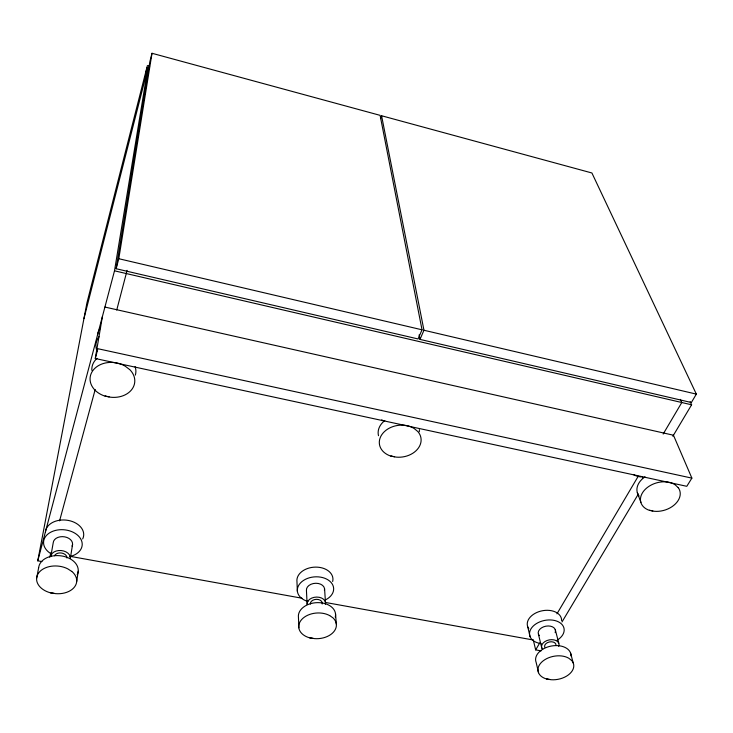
<?xml version="1.0" encoding="UTF-8"?>
<svg xmlns="http://www.w3.org/2000/svg" width="733" height="733" viewBox="0 0 733 733"><rect width="100%" height="100%" fill="white"/><g stroke="black" fill="none" stroke-linecap="round" stroke-linejoin="round"><path stroke-width="1.1" d="M127.093 270.358L116.73 310.05M76.663 581.672L78.257 571.273M72.585 544.408L70.341 558.28A9.813 6.881 5 0 0 61.141 550.538A9.813 6.881 5 0 0 50.769 556.576L53.234 542.695A9.685 6.854 5.1 0 1 64.751 536.868A9.685 6.854 5.1 0 1 72.072 546.131M116.135 268.727L118.792 258.712L152.006 53.28L380.106 115.347L422.025 329.804L418.067 338.958L116.135 268.727L149.898 61.545L152.006 53.28M41.955 561.57L37.768 560.818L114.504 270.816L147.956 67.473M144.685 80.676L146.802 67.977M104.911 307.054L673.453 435.219L691.879 478.118L686.794 486.309L95.272 358.51L102.391 316.61M36.65 578.3L38.611 567.883M37.768 560.818L86.906 303.022L147.406 65.603L149.614 66.199M83.938 318.617L147.782 68.572M95.272 358.51L97.883 348.716L691.879 478.118M49.734 557.181L50.925 552.764M59.584 520.851L95.198 389.48M380.509 118.636L381.572 115.75L591.907 172.979L696.35 394.116L691.347 402.518L419.982 339.397L419.12 334.899M419.982 339.397L423.958 330.253L381.572 115.75M541.119 650.867L535.658 649.887L539.735 642.988M556.961 613.823L638.241 476.239M663.163 434.055L681.8 402.518L680.38 399.393M561.991 621.969L638.241 494.225M672.848 436.245L691.613 404.799L690.174 401.684M549.851 679.509L546.763 678.978L551.024 679.72A17.995 11.673 -11.1 0 0 569.88 673.645A17.995 11.673 -11.1 0 0 571.612 660.406M313.147 638.388L309.775 637.802L314.43 638.608A18.719 12.818 -4.2 0 0 333.451 632.148A18.719 12.818 -4.2 0 0 333.057 617.919L329.694 615.573M54.16 593.391L50.467 592.75L55.571 593.638A19.965 13.808 4.8 0 0 74.702 586.73A19.965 13.808 4.8 0 0 71.779 571.383M652.819 510.983L649.465 510.287L654.093 511.258A20.194 14.165 -16.8 0 0 675.304 504.011A20.194 14.165 -16.8 0 0 678.254 487.656M394.565 456.796L390.872 456.018L395.976 457.09A20.845 15.897 -8.1 0 0 417.416 449.302A20.845 15.897 -8.1 0 0 417.847 431.563L414.255 428.585A20.909 15.952 -8.1 0 0 382.974 433.139A20.909 15.952 -8.1 0 0 390.826 456.1M109.125 396.901L105.039 396.04L110.692 397.222A22.265 17.39 6.3 0 0 132.288 388.82A22.265 17.39 6.3 0 0 129.631 369.478M70.047 556.31L301.996 598.22M325.644 602.489L532.818 639.918M114.504 270.816L691.613 404.799M118.792 258.712L422.025 329.804M423.958 330.253L696.35 394.116M71.724 571.41L67.766 568.845A20.029 13.854 4.8 0 0 38.592 573.023A20.029 13.854 4.8 0 0 50.44 592.814M129.576 369.505L125.261 366.216A22.329 17.445 6.4 0 0 92.541 371.045A22.329 17.445 6.4 0 0 104.993 396.122M571.557 660.424L568.781 658.234A18.05 11.71 -11.1 0 0 541.824 662A18.05 11.71 -11.1 0 0 546.717 679.033M678.19 487.683L675.313 484.934A20.249 14.202 -16.8 0 0 645.361 489.223A20.249 14.202 -16.8 0 0 649.411 510.351M637.298 492.603L640.935 502.398M570.531 652.892L573.252 663.127M555.266 629.592L558.812 643.299M538.443 634.302L541.788 648.027M533.276 639.872L535.658 649.887M527.778 626.962L530.06 636.647M538.563 672.683L536.144 662.403A17.894 11.691 -11.1 0 1 551.317 646.039A17.894 11.691 -11.1 0 1 570.998 655.907M335.549 613.759L336.31 624.095M324.582 588.791L325.479 602.599M297.369 591.485L296.966 581.745A18.041 12.727 -4.1 0 1 315.676 567.113A18.041 12.727 -4.1 0 1 332.663 581.507M298.881 627.796L298.45 617.433A18.609 12.828 -4.1 0 1 317.774 602.627A18.609 12.828 -4.1 0 1 335.265 617.104M307.924 601.472A18.197 12.754 -4.1 0 1 300.557 582.863A18.197 12.754 -4.1 0 1 328.302 580.06A18.197 12.754 -4.1 0 1 325.947 599.649M309.738 637.866A18.774 12.855 -4.2 0 1 301.666 619.541A18.774 12.855 -4.2 0 1 329.676 615.592M310.352 604.093A5.983 4.16 -4.1 0 1 316.555 599.328A5.983 4.16 -4.1 0 1 322.19 604.001M325.351 604.267A9.208 6.395 -4.1 0 0 316.683 597.065A9.208 6.395 -4.1 0 0 307.145 604.413L306.44 590.587A9.098 6.377 -4.1 0 1 315.886 583.266A9.098 6.377 -4.1 0 1 324.453 590.459M384.239 421.191A20.194 15.714 -8.2 0 1 381.728 419.835M419.349 429.63A20.707 15.879 -8.2 0 1 419.294 431.71M378.503 435.714A20.707 15.879 -8.2 0 1 384.816 420.568M51.255 553.882A19.37 13.707 5.1 0 1 49.899 532.68A19.37 13.707 5.1 0 1 79.393 537.014A19.37 13.707 5.1 0 1 69.69 556.594M45.419 532.085A19.195 13.661 5.2 0 1 68.215 520.412A19.195 13.661 5.2 0 1 82.682 538.938M38.666 567.883A19.837 13.817 4.9 0 1 62.177 556.035A19.837 13.817 4.9 0 1 77.194 574.736M54.508 555.742A6.377 4.471 5 0 1 61.755 553.067A6.377 4.471 5 0 1 66.905 557.978M541.119 643.592A17.519 11.646 -11.3 0 1 531.938 627.475A17.519 11.646 -11.3 0 1 558.445 621.841A17.519 11.646 -11.3 0 1 557.19 640.175M542.64 649.365A8.86 5.837 -11.2 0 1 549.292 639.891A8.86 5.837 -11.2 0 1 558.711 646.35M539.296 635.63A8.759 5.827 -11.3 0 1 545.847 626.184A8.759 5.827 -11.3 0 1 555.174 632.634M544.766 647.202A5.754 3.793 -11.2 0 1 549.64 641.916A5.754 3.793 -11.2 0 1 555.99 645.104M528.795 628.777A17.372 11.627 -11.3 0 1 540.945 611.065A17.372 11.627 -11.3 0 1 561.606 620.585M641.009 476.954A19.589 14.046 -17.2 0 1 633.578 474.636M639.002 495.911A20.066 14.165 -16.9 0 1 645.022 476.807M642.557 478.383A9.923 7.055 -17 0 1 642.374 476.542M135.092 366.592A22.1 17.354 6.5 0 1 135.348 375.113M91.845 370.357A22.1 17.354 6.5 0 1 97.031 358.364M97.15 351.318A21.523 17.125 6.9 0 1 99.037 336.722M97.498 335.302A21.312 17.033 7.1 0 1 100.549 327.853"/></g></svg>
